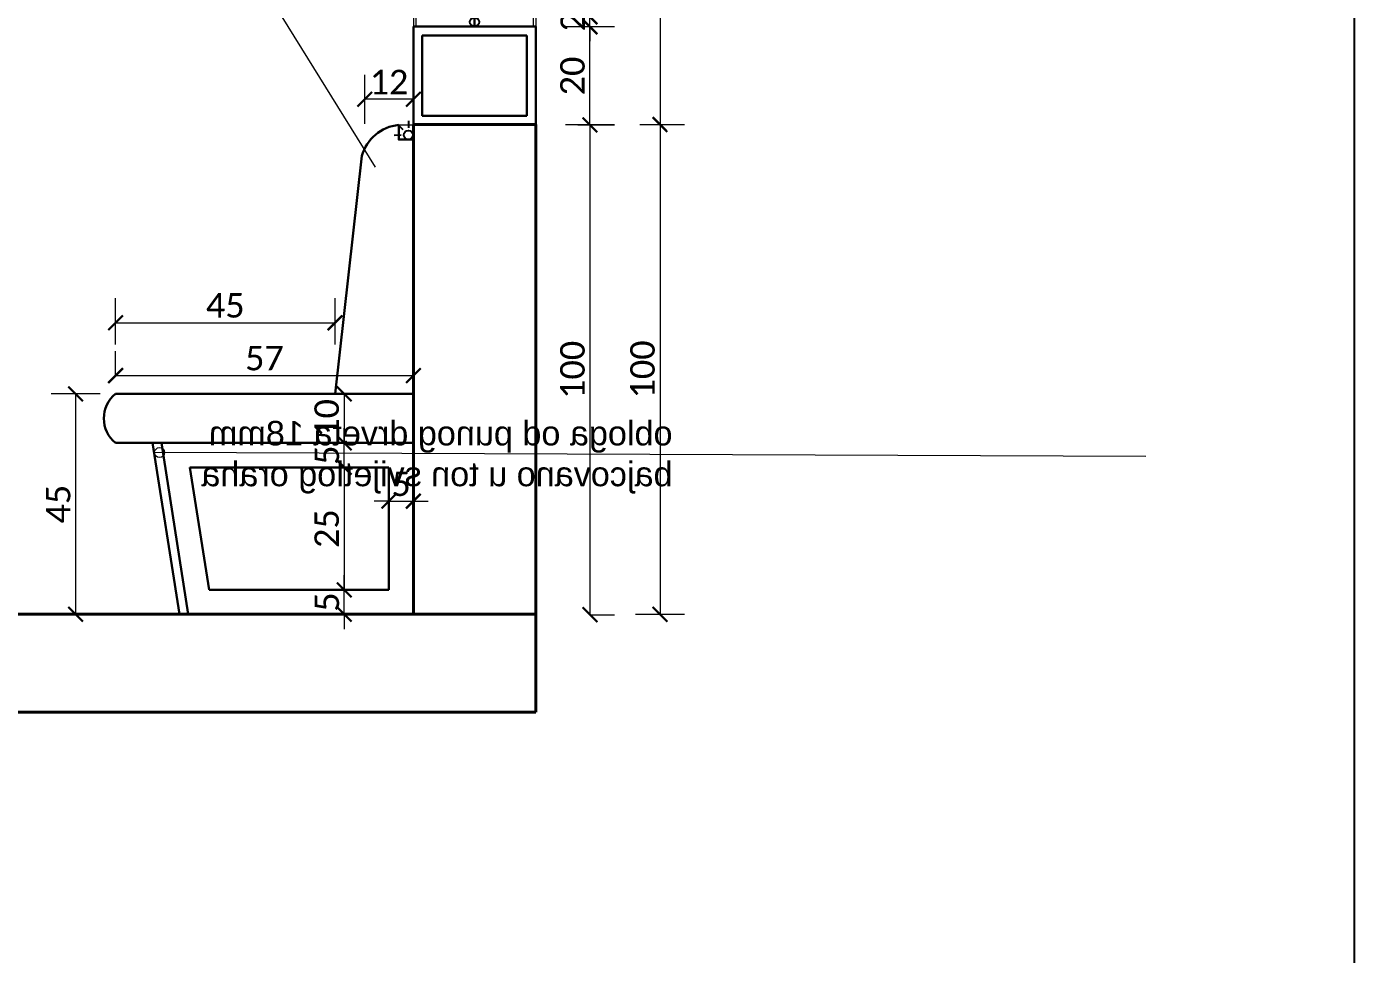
# Model space of a CAD drawing. Header units: centimetres. Extents: x -26724 to 60145, y -23645 to 6771.
# Drawn here: x 9295.4 to 9566.7, y 373.4 to 562.8 of the extents above; entities that cross this region are included whole.
import ezdxf

# ---------------------------------------------------------------- set-up
doc = ezdxf.new("R2010")
doc.units = ezdxf.units.CM
doc.linetypes.add('DASHED', pattern=[0.75, 0.5, -0.25])
doc.layers.add('3.IZGLED 2', color=7, linetype='Continuous', lineweight=9, true_color=0x4a4a4a)
for name, color, linetype, lineweight in [('4.KOTE', 88, 'Continuous', 15), ('kote', 7, 'Continuous', 20), ('zid', 7, 'Continuous', 40)]:
    doc.layers.add(name, color=color, linetype=linetype, lineweight=lineweight)
doc.layers.add('tekst @ 50', color=7, linetype='Continuous')
doc.styles.add('Notes', font='arial.ttf', dxfattribs={"height": 3})
doc.styles.get("Standard").update_dxf_attribs({"font": 'calibri.ttf'})
doc.dimstyles.new('ja 1 30 izgledi zidova', dxfattribs={"dimtxt": 5, "dimasz": 3, "dimexe": 5, "dimexo": 5, "dimgap": 1, "dimtad": 1, "dimdec": 0, "dimtxsty": 'Standard', "dimblk": 'ARCHTICK', "dimcen": 2.5, "dimclrd": 256, "dimclrt": 7, "dimadec": 0, "dimazin": 0, "dimtfac": 1, "dimtdec": 0, "dimtix": 1, "dimtmove": 1, "dimatfit": 3, "dimldrblk": 'ARCHTICK', "dimfxl": 5, "dimfxlon": 1, "dimlwd": 0, "dimlwe": 9, "dimarcsym": 0})

# ---------------------------------------------------------------- blocks, each defined once
blk = doc.blocks.new('_ArchTick')
at = {"color": 0, "linetype": 'ByBlock', "const_width": 0.15}
blk.add_lwpolyline([(-0.5, -0.5), (0.5, 0.5)], dxfattribs=at)
blk = doc.blocks.new('*D131')
at = {"layer": '4.KOTE', "lineweight": 0, "ltscale": 50, "transparency": 16777216}
for p, q in [((9360.31, 477.82), (9360.31, 480.82)), ((9360.31, 472.82), (9360.31, 477.82)), ((9360.31, 472.82), (9360.31, 469.82))]:
    blk.add_line(p, q, dxfattribs=at)
at = {"layer": '4.KOTE', "color": 0, "lineweight": 9, "ltscale": 50, "transparency": 16777216}
for p, q in [((9365.31, 477.82), (9355.31, 477.82)), ((9364.43, 472.82), (9355.31, 472.82))]:
    blk.add_line(p, q, dxfattribs=at)
at = {"layer": 'Defpoints', "color": 0, "ltscale": 50, "transparency": 16777216}
for p in [(9360.31, 477.82), (9374.43, 477.82), (9369.43, 472.82)]:
    blk.add_point(p, dxfattribs=at)
at = {"layer": '4.KOTE', "lineweight": 0, "ltscale": 50, "transparency": 16777216, "xscale": 3, "yscale": 3, "zscale": 3}
for p, rotation in [((9360.31, 477.82), 270), ((9360.31, 472.82), 90)]:
    blk.add_blockref('_ArchTick', p, dxfattribs=dict(at, rotation=rotation))
at = {"layer": '4.KOTE', "color": 7, "ltscale": 50, "transparency": 16777216, "insert": (9356.77, 475.32), "char_height": 5, "attachment_point": 5, "rotation": 90}
blk.add_mtext('5', dxfattribs=at)
blk = doc.blocks.new('*D132')
at = {"layer": '4.KOTE', "lineweight": 0, "ltscale": 50, "transparency": 16777216}
for p, q in [((9360.31, 447.82), (9360.31, 450.82)), ((9360.31, 442.82), (9360.31, 447.82)), ((9360.31, 442.82), (9360.31, 439.82))]:
    blk.add_line(p, q, dxfattribs=at)
at = {"layer": '4.KOTE', "color": 0, "lineweight": 9, "ltscale": 50, "transparency": 16777216}
for p, q in [((9365.31, 447.82), (9355.31, 447.82)), ((9364.43, 442.82), (9355.31, 442.82))]:
    blk.add_line(p, q, dxfattribs=at)
at = {"layer": 'Defpoints', "color": 0, "ltscale": 50, "transparency": 16777216}
for p in [(9360.31, 447.82), (9374.43, 447.82), (9369.43, 442.82)]:
    blk.add_point(p, dxfattribs=at)
at = {"layer": '4.KOTE', "lineweight": 0, "ltscale": 50, "transparency": 16777216, "xscale": 3, "yscale": 3, "zscale": 3}
for p, rotation in [((9360.31, 447.82), 270), ((9360.31, 442.82), 90)]:
    blk.add_blockref('_ArchTick', p, dxfattribs=dict(at, rotation=rotation))
at = {"layer": '4.KOTE', "color": 7, "ltscale": 50, "transparency": 16777216, "insert": (9356.77, 445.32), "char_height": 5, "attachment_point": 5, "rotation": 90}
blk.add_mtext('5', dxfattribs=at)
blk = doc.blocks.new('*D137')
at = {"layer": '4.KOTE', "color": 0, "lineweight": 9, "transparency": 16777216}
for p, q in [((9374.43, 470.92), (9374.43, 460.92)), ((9369.43, 467.82), (9369.43, 460.92))]:
    blk.add_line(p, q, dxfattribs=at)
at = {"layer": '4.KOTE', "lineweight": 0, "transparency": 16777216}
for p, q in [((9369.43, 465.92), (9366.43, 465.92)), ((9369.43, 465.92), (9374.43, 465.92)), ((9374.43, 465.92), (9377.43, 465.92))]:
    blk.add_line(p, q, dxfattribs=at)
at = {"layer": 'Defpoints', "color": 0, "transparency": 16777216}
for p in [(9374.43, 477.82), (9369.43, 472.82), (9374.43, 465.92)]:
    blk.add_point(p, dxfattribs=at)
at = {"layer": '4.KOTE', "lineweight": 0, "transparency": 16777216, "xscale": 3, "yscale": 3, "zscale": 3}
blk.add_blockref('_ArchTick', (9369.43, 465.92), dxfattribs=at)
at = {"layer": '4.KOTE', "lineweight": 0, "transparency": 16777216, "xscale": 3, "yscale": 3, "zscale": 3, "rotation": 180}
blk.add_blockref('_ArchTick', (9374.43, 465.92), dxfattribs=at)
at = {"layer": '4.KOTE', "color": 7, "transparency": 16777216, "insert": (9371.93, 469.45), "char_height": 5, "attachment_point": 5}
blk.add_mtext('5', dxfattribs=at)
blk = doc.blocks.new('*D133')
at = {"layer": '4.KOTE', "color": 0, "lineweight": 9, "ltscale": 12, "transparency": 16777216}
for p, q in [((9364.49, 542.99), (9364.49, 552.99)), ((9374.43, 547.75), (9374.43, 552.99))]:
    blk.add_line(p, q, dxfattribs=at)
at = {"layer": '4.KOTE', "lineweight": 0, "ltscale": 12, "transparency": 16777216}
blk.add_line((9374.43, 547.99), (9364.49, 547.99), dxfattribs=at)
at = {"layer": 'Defpoints', "color": 0, "ltscale": 12, "transparency": 16777216}
for p in [(9364.49, 547.99), (9374.43, 542.75), (9364.49, 536.36)]:
    blk.add_point(p, dxfattribs=at)
at = {"layer": '4.KOTE', "lineweight": 0, "ltscale": 12, "transparency": 16777216, "xscale": 3, "yscale": 3, "zscale": 3, "rotation": 180}
blk.add_blockref('_ArchTick', (9364.49, 547.99), dxfattribs=at)
at = {"layer": '4.KOTE', "lineweight": 0, "ltscale": 12, "transparency": 16777216, "xscale": 3, "yscale": 3, "zscale": 3}
blk.add_blockref('_ArchTick', (9374.43, 547.99), dxfattribs=at)
at = {"layer": '4.KOTE', "color": 7, "ltscale": 12, "transparency": 16777216, "insert": (9369.46, 551.51), "char_height": 5, "attachment_point": 5}
blk.add_mtext('{\\fCalibri|b0|i0|c238|p34;12}', dxfattribs=at)
blk = doc.blocks.new('*D134')
at = {"layer": '4.KOTE', "color": 0, "lineweight": 9, "ltscale": 12, "transparency": 16777216}
for p, q in [((9360.31, 487.82), (9365.31, 487.82)), ((9360.31, 477.82), (9365.31, 477.82))]:
    blk.add_line(p, q, dxfattribs=at)
at = {"layer": '4.KOTE', "lineweight": 0, "ltscale": 12, "transparency": 16777216}
blk.add_line((9360.31, 487.82), (9360.31, 477.82), dxfattribs=at)
at = {"layer": 'Defpoints', "color": 0, "ltscale": 12, "transparency": 16777216}
for p in [(9356.43, 487.82), (9356.43, 477.82), (9360.31, 477.82)]:
    blk.add_point(p, dxfattribs=at)
at = {"layer": '4.KOTE', "lineweight": 0, "ltscale": 12, "transparency": 16777216, "xscale": 3, "yscale": 3, "zscale": 3}
for p, rotation in [((9360.31, 487.82), 90), ((9360.31, 477.82), 270)]:
    blk.add_blockref('_ArchTick', p, dxfattribs=dict(at, rotation=rotation))
at = {"layer": '4.KOTE', "color": 7, "ltscale": 12, "transparency": 16777216, "insert": (9356.74, 482.82), "char_height": 5, "attachment_point": 5, "rotation": 90}
blk.add_mtext('10', dxfattribs=at)
blk = doc.blocks.new('*D138')
at = {"layer": '4.KOTE', "color": 0, "lineweight": 9, "transparency": 16777216}
for p, q in [((9355.31, 472.82), (9365.31, 472.82)), ((9355.31, 447.82), (9365.31, 447.82))]:
    blk.add_line(p, q, dxfattribs=at)
at = {"layer": '4.KOTE', "lineweight": 0, "transparency": 16777216}
blk.add_line((9360.31, 472.82), (9360.31, 447.82), dxfattribs=at)
at = {"layer": 'Defpoints', "color": 0, "transparency": 16777216}
for p in [(9344.16, 472.82), (9347.51, 447.82), (9360.31, 447.82)]:
    blk.add_point(p, dxfattribs=at)
at = {"layer": '4.KOTE', "lineweight": 0, "transparency": 16777216, "xscale": 3, "yscale": 3, "zscale": 3}
for p, rotation in [((9360.31, 472.82), 90), ((9360.31, 447.82), 270)]:
    blk.add_blockref('_ArchTick', p, dxfattribs=dict(at, rotation=rotation))
at = {"layer": '4.KOTE', "color": 7, "transparency": 16777216, "insert": (9356.74, 460.32), "char_height": 5, "attachment_point": 5, "rotation": 90}
blk.add_mtext('25', dxfattribs=at)
blk = doc.blocks.new('*D139')
at = {"layer": '4.KOTE', "color": 0, "lineweight": 9, "transparency": 16777216}
for p, q in [((9310.41, 487.82), (9300.41, 487.82)), ((9310.41, 442.82), (9300.41, 442.82))]:
    blk.add_line(p, q, dxfattribs=at)
at = {"layer": '4.KOTE', "lineweight": 0, "transparency": 16777216}
blk.add_line((9305.41, 487.82), (9305.41, 442.82), dxfattribs=at)
at = {"layer": 'Defpoints', "color": 0, "transparency": 16777216}
for p in [(9319.94, 487.82), (9305.41, 442.82), (9319.94, 442.82)]:
    blk.add_point(p, dxfattribs=at)
at = {"layer": '4.KOTE', "lineweight": 0, "transparency": 16777216, "xscale": 3, "yscale": 3, "zscale": 3}
for p, rotation in [((9305.41, 487.82), 90), ((9305.41, 442.82), 270)]:
    blk.add_blockref('_ArchTick', p, dxfattribs=dict(at, rotation=rotation))
at = {"layer": '4.KOTE', "color": 7, "transparency": 16777216, "insert": (9301.87, 465.32), "char_height": 5, "attachment_point": 5, "rotation": 90}
blk.add_mtext('45', dxfattribs=at)
blk = doc.blocks.new('*D135')
at = {"layer": '4.KOTE', "color": 0, "lineweight": 9, "transparency": 16777216}
for p, q in [((9313.58, 497.88), (9313.58, 507.34)), ((9358.43, 497.88), (9358.43, 507.34))]:
    blk.add_line(p, q, dxfattribs=at)
at = {"layer": '4.KOTE', "lineweight": 0, "transparency": 16777216}
blk.add_line((9313.58, 502.34), (9358.43, 502.34), dxfattribs=at)
at = {"layer": 'Defpoints', "color": 0, "transparency": 16777216}
for p in [(9358.43, 502.34), (9313.58, 492.88), (9358.43, 492.88)]:
    blk.add_point(p, dxfattribs=at)
at = {"layer": '4.KOTE', "lineweight": 0, "transparency": 16777216, "xscale": 3, "yscale": 3, "zscale": 3, "rotation": 180}
blk.add_blockref('_ArchTick', (9313.58, 502.34), dxfattribs=at)
at = {"layer": '4.KOTE', "lineweight": 0, "transparency": 16777216, "xscale": 3, "yscale": 3, "zscale": 3}
blk.add_blockref('_ArchTick', (9358.43, 502.34), dxfattribs=at)
at = {"layer": '4.KOTE', "color": 7, "transparency": 16777216, "insert": (9336, 505.88), "char_height": 5, "attachment_point": 5}
blk.add_mtext('45', dxfattribs=at)
blk = doc.blocks.new('*D140')
at = {"layer": '4.KOTE', "color": 0, "lineweight": 9, "transparency": 16777216}
for p, q in [((9408.07, 542.74), (9415.52, 542.74)), ((9410.52, 442.74), (9415.52, 442.74))]:
    blk.add_line(p, q, dxfattribs=at)
at = {"layer": '4.KOTE', "lineweight": 0, "transparency": 16777216}
blk.add_line((9410.52, 542.74), (9410.52, 442.74), dxfattribs=at)
at = {"layer": 'Defpoints', "color": 0, "transparency": 16777216}
for p in [(9400.28, 542.74, 13.65), (9406.7, 442.74), (9410.52, 442.74)]:
    blk.add_point(p, dxfattribs=at)
at = {"layer": '4.KOTE', "lineweight": 0, "transparency": 16777216, "xscale": 3, "yscale": 3, "zscale": 3}
for p, rotation in [((9410.52, 542.74), 90), ((9410.52, 442.74), 270)]:
    blk.add_blockref('_ArchTick', p, dxfattribs=dict(at, rotation=rotation))
at = {"layer": '4.KOTE', "color": 7, "transparency": 16777216, "insert": (9406.96, 492.74), "char_height": 5, "attachment_point": 5, "rotation": 90}
blk.add_mtext('100', dxfattribs=at)
blk = doc.blocks.new('*D141')
at = {"layer": '4.KOTE', "color": 0, "lineweight": 9, "transparency": 16777216}
for p, q in [((9415.52, 562.75), (9405.52, 562.75)), ((9415.52, 542.74), (9405.52, 542.74))]:
    blk.add_line(p, q, dxfattribs=at)
at = {"layer": '4.KOTE', "lineweight": 0, "transparency": 16777216}
blk.add_line((9410.52, 542.74), (9410.52, 562.75), dxfattribs=at)
at = {"layer": 'Defpoints', "color": 0, "transparency": 16777216}
for p in [(9410.52, 562.75), (9426.43, 562.75), (9426.43, 542.74)]:
    blk.add_point(p, dxfattribs=at)
at = {"layer": '4.KOTE', "lineweight": 0, "transparency": 16777216, "xscale": 3, "yscale": 3, "zscale": 3}
for p, rotation in [((9410.52, 562.75), 90), ((9410.52, 542.74), 270)]:
    blk.add_blockref('_ArchTick', p, dxfattribs=dict(at, rotation=rotation))
at = {"layer": '4.KOTE', "color": 7, "transparency": 16777216, "insert": (9406.96, 552.74), "char_height": 5, "attachment_point": 5, "rotation": 90}
blk.add_mtext('20', dxfattribs=at)
blk = doc.blocks.new('*D142')
at = {"layer": '4.KOTE', "lineweight": 0, "transparency": 16777216}
for p, q in [((9410.52, 564.82), (9410.52, 567.82)), ((9410.52, 562.82), (9410.52, 564.82)), ((9410.52, 562.82), (9410.52, 559.82))]:
    blk.add_line(p, q, dxfattribs=at)
at = {"layer": '4.KOTE', "color": 0, "lineweight": 9, "transparency": 16777216}
for p, q in [((9406.93, 564.82), (9415.52, 564.82)), ((9405.52, 562.82), (9415.52, 562.82))]:
    blk.add_line(p, q, dxfattribs=at)
at = {"layer": 'Defpoints', "color": 0, "transparency": 16777216}
for p in [(9392.93, 564.82, 13.5), (9410.52, 564.82), (9399.43, 562.82, 0.15)]:
    blk.add_point(p, dxfattribs=at)
at = {"layer": '4.KOTE', "lineweight": 0, "transparency": 16777216, "xscale": 3, "yscale": 3, "zscale": 3}
for p, rotation in [((9410.52, 564.82), 270), ((9410.52, 562.82), 90)]:
    blk.add_blockref('_ArchTick', p, dxfattribs=dict(at, rotation=rotation))
at = {"layer": '4.KOTE', "color": 7, "transparency": 16777216, "insert": (9406.99, 563.82), "char_height": 5, "attachment_point": 5, "rotation": 90}
blk.add_mtext('2', dxfattribs=at)
blk = doc.blocks.new('*D162')
at = {"layer": '4.KOTE', "color": 0, "lineweight": 9, "transparency": 16777216}
for p, q in [((9419.83, 732.82), (9429.83, 732.82)), ((9420.71, 542.82), (9429.83, 542.82))]:
    blk.add_line(p, q, dxfattribs=at)
at = {"layer": '4.KOTE', "lineweight": 0, "transparency": 16777216}
blk.add_line((9424.83, 732.82), (9424.83, 542.82), dxfattribs=at)
at = {"layer": 'Defpoints', "color": 0, "transparency": 16777216}
for p in [(9399.43, 732.82, 0.15), (9399.43, 542.82, 13.65), (9424.83, 542.82)]:
    blk.add_point(p, dxfattribs=at)
at = {"layer": '4.KOTE', "lineweight": 0, "transparency": 16777216, "xscale": 3, "yscale": 3, "zscale": 3}
for p, rotation in [((9424.83, 732.82), 90), ((9424.83, 542.82), 270)]:
    blk.add_blockref('_ArchTick', p, dxfattribs=dict(at, rotation=rotation))
at = {"layer": '4.KOTE', "color": 7, "transparency": 16777216, "insert": (9421.27, 637.82), "char_height": 5, "attachment_point": 5, "rotation": 90}
blk.add_mtext('190', dxfattribs=at)
blk = doc.blocks.new('*D163')
at = {"layer": '4.KOTE', "color": 0, "lineweight": 9, "transparency": 16777216}
for p, q in [((9420.71, 542.82), (9429.83, 542.82)), ((9419.83, 442.82), (9429.83, 442.82))]:
    blk.add_line(p, q, dxfattribs=at)
at = {"layer": '4.KOTE', "lineweight": 0, "transparency": 16777216}
blk.add_line((9424.83, 542.82), (9424.83, 442.82), dxfattribs=at)
at = {"layer": 'Defpoints', "color": 0, "transparency": 16777216}
for p in [(9399.43, 542.82, 13.65), (9399.43, 442.82), (9424.83, 442.82)]:
    blk.add_point(p, dxfattribs=at)
at = {"layer": '4.KOTE', "lineweight": 0, "transparency": 16777216, "xscale": 3, "yscale": 3, "zscale": 3}
for p, rotation in [((9424.83, 542.82), 90), ((9424.83, 442.82), 270)]:
    blk.add_blockref('_ArchTick', p, dxfattribs=dict(at, rotation=rotation))
at = {"layer": '4.KOTE', "color": 7, "transparency": 16777216, "insert": (9421.27, 492.82), "char_height": 5, "attachment_point": 5, "rotation": 90}
blk.add_mtext('100', dxfattribs=at)
blk = doc.blocks.new('*D1767')
at = {"layer": '4.KOTE', "color": 0, "lineweight": 9, "transparency": 16777216}
for p, q in [((9313.58, 491.57), (9313.58, 496.57)), ((9374.43, 491.57), (9374.43, 496.57))]:
    blk.add_line(p, q, dxfattribs=at)
at = {"layer": '4.KOTE', "lineweight": 0, "transparency": 16777216}
blk.add_line((9313.58, 491.57), (9374.43, 491.57), dxfattribs=at)
at = {"layer": 'Defpoints', "color": 0, "transparency": 16777216}
for p in [(9374.43, 491.57), (9313.58, 487.82), (9374.43, 487.82)]:
    blk.add_point(p, dxfattribs=at)
at = {"layer": '4.KOTE', "lineweight": 0, "transparency": 16777216, "xscale": 3, "yscale": 3, "zscale": 3, "rotation": 180}
blk.add_blockref('_ArchTick', (9313.58, 491.57), dxfattribs=at)
at = {"layer": '4.KOTE', "lineweight": 0, "transparency": 16777216, "xscale": 3, "yscale": 3, "zscale": 3}
blk.add_blockref('_ArchTick', (9374.43, 491.57), dxfattribs=at)
at = {"layer": '4.KOTE', "color": 7, "transparency": 16777216, "insert": (9344, 495.11), "char_height": 5, "attachment_point": 5}
blk.add_mtext('{\\fCalibri|b0|i0|c238|p34;57}', dxfattribs=at)

msp = doc.modelspace()

# ---------------------------------------------------------------- linework, layer by layer
at = {"layer": '3.IZGLED 2', "ltscale": 12}
msp.add_line((9334.86, 585.33), (9366.6, 534.09), dxfattribs=at)
at = {"layer": '3.IZGLED 2', "ltscale": 0.8}
msp.add_lwpolyline([(9524.11, 475.05), (9321.43, 475.85)], dxfattribs=at)
at = {"layer": '4.KOTE'}
msp.add_line((9371.36, 542.74), (9374.43, 542.74), dxfattribs=at)
msp.add_circle((9322.57, 475.84), 1.02, dxfattribs=at)
at = {"layer": 'kote', "ltscale": 12}
for p, q in [((9374.43, 732.82, 0.15), (9374.43, 562.82, 0.15)), ((9399.43, 732.82, 0.15), (9399.43, 562.82, 0.15)), ((9374.93, 712.82, 0.15), (9374.93, 562.82, 0.15)), ((9398.93, 712.82, 0.15), (9398.93, 562.82, 0.15))]:
    msp.add_line(p, q, dxfattribs=at)
at = {"layer": 'kote', "color": 40, "linetype": 'DASHED', "lineweight": 30, "ltscale": 20, "true_color": 0xf8d731}
msp.add_line((9386.93, 562.82), (9386.93, 711.93), dxfattribs=at)
at = {"layer": 'kote', "lineweight": 30, "ltscale": 12}
for p, q in [((9399.43, 562.82, 13.65), (9374.43, 562.82, 13.65)), ((9374.43, 562.82, 13.65), (9374.43, 542.82, 13.65)), ((9399.43, 562.82, 27.31), (9399.43, 542.82, 27.31)), ((9397.63, 561.02, 13.65), (9376.23, 561.02, 13.65)), ((9376.23, 561.02, 13.65), (9376.23, 544.62, 13.65)), ((9397.63, 544.62, 13.65), (9397.63, 561.02, 13.65)), ((9374.43, 542.82, 13.65), (9399.43, 542.82, 13.65)), ((9376.23, 544.62, 13.65), (9397.63, 544.62, 13.65))]:
    msp.add_line(p, q, dxfattribs=at)
at = {"layer": 'zid', "lineweight": 30, "ltscale": 50}
for p, q in [((9374.43, 442.82), (9374.43, 562.75)), ((9313.58, 487.82), (9374.43, 487.82)), ((9374.43, 477.82), (9313.58, 477.82)), ((9315.38, 477.82), (9313.58, 477.82)), ((9369.43, 472.82), (9328.79, 472.82)), ((9369.43, 447.82), (9369.43, 472.82)), ((9332.72, 447.82), (9369.43, 447.82))]:
    msp.add_line(p, q, dxfattribs=at)
at = {"layer": 'zid', "lineweight": 25}
for p, q in [((9372.36, 541.74), (9371.36, 542.74)), ((9373.48, 542.18), (9373.53, 543.59)), ((9371.92, 540.62), (9370.51, 540.57))]:
    msp.add_line(p, q, dxfattribs=at)
at = {"layer": 'zid', "ltscale": 12}
for p, q in [((9374.43, 442.82), (9374.43, 542.82, 13.5)), ((9374.43, 542.82, 13.65), (9399.43, 542.82, 13.65)), ((9399.43, 422.82), (9399.43, 542.82)), ((9242.79, 442.82), (9399.43, 442.82)), ((9242.79, 422.82), (9399.43, 422.82))]:
    msp.add_line(p, q, dxfattribs=at)
at = {"layer": 'zid', "lineweight": 30, "ltscale": 0.1}
msp.add_line((9363.93, 536.42), (9358.43, 487.82), dxfattribs=at)
at = {"layer": 'zid', "lineweight": 30}
for p, q in [((9321.12, 477.82), (9326.63, 442.82)), ((9322.94, 477.82), (9328.45, 442.82)), ((9328.79, 472.82), (9332.72, 447.82))]:
    msp.add_line(p, q, dxfattribs=at)
at = {"layer": 'zid', "lineweight": 25, "ltscale": 12}
msp.add_lwpolyline([(8306.73, 80.73), (9566.73, 80.73), (9566.73, 971.73), (8306.73, 971.73)], close=True, dxfattribs=at)
at = {"layer": 'zid', "lineweight": 30}
msp.add_lwpolyline([(9374.43, 542.75), (9374.43, 539.75), (9371.43, 539.75), (9371.43, 542.75)], dxfattribs=at)
at = {"layer": 'zid', "lineweight": 25}
for centre in [(9386.93, 563.76), (9373.42, 540.68)]:
    msp.add_circle(centre, 0.935, dxfattribs=at)
at = {"layer": 'zid', "lineweight": 30, "ltscale": 50}
for centre, radius, start, end in [((9372.28, 534.13), 8.66, 95.6701, 164.6711), ((9317.64, 482.82), 6.45, 129.1315, 230.8685)]:
    msp.add_arc(centre, radius, start, end, dxfattribs=at)

# ---------------------------------------------------------------- texts
at = {"layer": 'tekst @ 50', "ltscale": 0.8, "extrusion": (0, 0, -1), "insert": (9427.39, 482.31), "char_height": 5, "attachment_point": 1, "text_direction": (-1, 0, 0), "style": 'Notes'}
msp.add_mtext_dynamic_manual_height_columns('obloga od punog drveta 18mm\\Pbajcovano u ton svijetlog oraha', width=290.6445, gutter_width=750, heights=[0], dxfattribs=at)

# ---------------------------------------------------------------- dimensions: what is measured, and where the dimension line sits
at = {"layer": '4.KOTE'}
for base, p1, p2, angle, picture, middle in [((9424.83, 542.82), (9399.43, 732.82, 0.15), (9399.43, 542.82, 13.65), 90, '*D162', (9421.27, 637.82)), ((9410.52, 564.82), (9399.43, 562.82, 0.15), (9392.93, 564.82, 13.5), 90, '*D142', (9406.99, 563.82)), ((9410.52, 562.75), (9426.43, 542.74), (9426.43, 562.75), 90, '*D141', (9406.96, 552.74)), ((9424.83, 442.82), (9399.43, 542.82, 13.65), (9399.43, 442.82), 90, '*D163', (9421.27, 492.82)), ((9410.52, 442.74), (9400.28, 542.74, 13.65), (9406.7, 442.74), 90, '*D140', (9406.96, 492.74)), ((9358.43, 502.34), (9313.58, 492.88), (9358.43, 492.88), 180, '*D135', (9336, 505.88)), ((9374.43, 465.92), (9369.43, 472.82), (9374.43, 477.82), 180, '*D137', (9371.93, 469.45)), ((9360.31, 447.82), (9344.16, 472.82), (9347.51, 447.82), 90, '*D138', (9356.74, 460.32))]:
    dim = msp.add_linear_dim(base=base, p1=p1, p2=p2, angle=angle, dimstyle='ja 1 30 izgledi zidova', dxfattribs=at)
    dim.commit()
    dim.dimension.update_dxf_attribs({"geometry": picture, "text_midpoint": middle})
at = {"layer": '4.KOTE', "ltscale": 12}
dim = msp.add_linear_dim(base=(9364.49, 547.99), p1=(9374.43, 542.75), p2=(9364.49, 536.36), angle=180, text='{\\fCalibri|b0|i0|c238|p34;12}', dimstyle='ja 1 30 izgledi zidova', dxfattribs=at)
dim.commit()
dim.dimension.update_dxf_attribs({"geometry": '*D133', "text_midpoint": (9369.46, 551.51)})
at = {"layer": '4.KOTE'}
dim = msp.add_linear_dim(base=(9374.43, 491.57), p1=(9313.58, 487.82), p2=(9374.43, 487.82), text='{\\fCalibri|b0|i0|c238|p34;57}', dimstyle='ja 1 30 izgledi zidova', dxfattribs=at)
dim.commit()
dim.dimension.update_dxf_attribs({"geometry": '*D1767', "text_midpoint": (9344, 495.11)})
dim = msp.add_linear_dim(base=(9305.41, 442.82), p1=(9319.94, 487.82), p2=(9319.94, 442.82), angle=90, text='45', dimstyle='ja 1 30 izgledi zidova', dxfattribs=at)
dim.commit()
dim.dimension.update_dxf_attribs({"geometry": '*D139', "text_midpoint": (9301.87, 465.32)})
at = {"layer": '4.KOTE', "ltscale": 12}
dim = msp.add_linear_dim(base=(9360.31, 477.82), p1=(9356.43, 487.82), p2=(9356.43, 477.82), angle=90, dimstyle='ja 1 30 izgledi zidova', dxfattribs=at)
dim.commit()
dim.dimension.update_dxf_attribs({"geometry": '*D134', "text_midpoint": (9356.74, 482.82)})
at = {"layer": '4.KOTE', "ltscale": 50}
for base, p1, p2, picture, middle in [((9360.31, 477.82), (9369.43, 472.82), (9374.43, 477.82), '*D131', (9356.77, 475.32)), ((9360.31, 447.82), (9369.43, 442.82), (9374.43, 447.82), '*D132', (9356.77, 445.32))]:
    dim = msp.add_linear_dim(base=base, p1=p1, p2=p2, angle=90, dimstyle='ja 1 30 izgledi zidova', dxfattribs=at)
    dim.commit()
    dim.dimension.update_dxf_attribs({"geometry": picture, "text_midpoint": middle})

doc.saveas('drawing.dxf')
